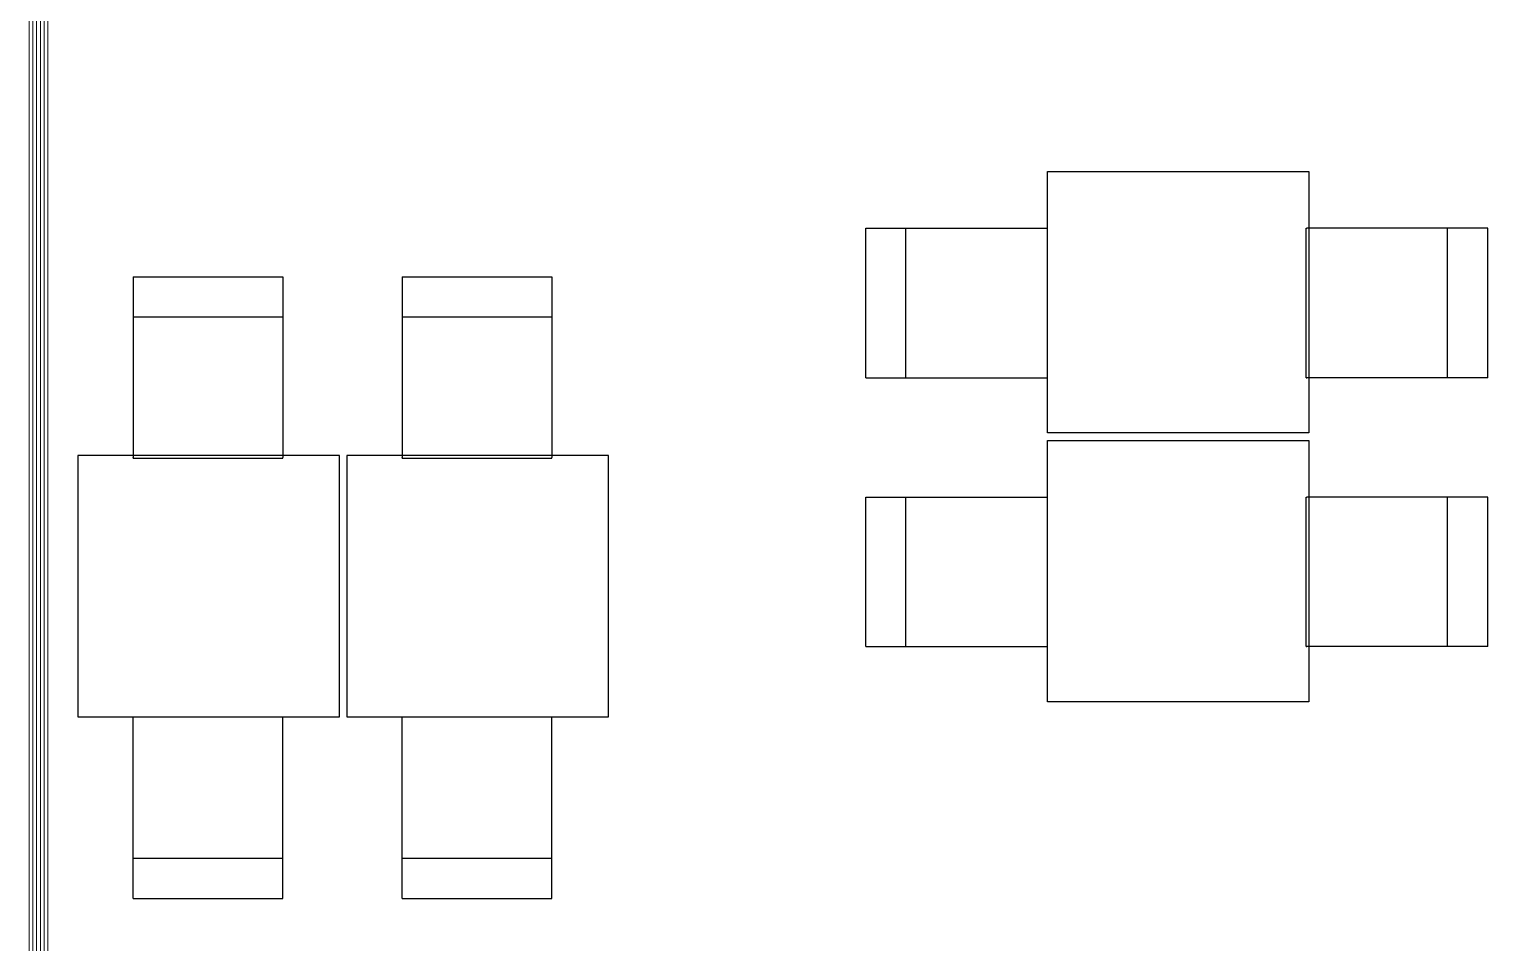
# Model space of a CAD drawing. Header units: millimetres. Extents: x 233224 to 234067, y -13631 to -11613.
# Drawn here: x 233250.7 to 233641, y -12637.7 to -12393.1 of the extents above; entities that cross this region are included whole.
import ezdxf

# ---------------------------------------------------------------- set-up
doc = ezdxf.new("R2010")
doc.units = ezdxf.units.MM
doc.header["$MEASUREMENT"] = 0
doc.set_wipeout_variables(frame=1)
doc.linetypes.add('Wipeout_Contour', pattern=[1000, 0, -1000])
for name, color, linetype in [('A_FLOR_PATT', 7, 'Continuous'), ('Doseme - BA', 7, 'Continuous'), ('Structural - Bearing', 7, 'Continuous')]:
    doc.layers.add(name, color=color, linetype=linetype)
doc.layers.add('A_FLOR_PATT_Pen_No__41', color=7, linetype='Continuous', lineweight=25)
doc.layers.add('Doseme - BA_Pen_No__41', color=7, linetype='Continuous', lineweight=25)
doc.layers.add('Structural - Bearing_Pen_No__87', color=7, linetype='Continuous', lineweight=20, true_color=0x6a6a6a)

# ---------------------------------------------------------------- blocks, each defined once
blk = doc.blocks.new('Slab_29', base_point=(226808.7, -2569.9))
at = {"layer": 'Doseme - BA_Pen_No__41', "linetype": 'Continuous', "flags": 128}
blk.add_lwpolyline([(226808.7, -2569.9), (226808.7, -3269.9), (227508.7, -3269.9), (227508.7, -2569.9)], close=True, dxfattribs=at)
blk = doc.blocks.new('Slab_32', base_point=(226088.9, -2569.9))
at = {"layer": 'Doseme - BA_Pen_No__41', "linetype": 'Continuous', "flags": 128}
blk.add_lwpolyline([(226088.9, -2569.9), (226088.9, -3269.9), (226788.9, -3269.9), (226788.9, -2569.9)], close=True, dxfattribs=at)
blk = doc.blocks.new('Slab_40', base_point=(229383.3, -2509.5))
at = {"layer": 'Doseme - BA_Pen_No__41', "linetype": 'Continuous', "flags": 128}
blk.add_lwpolyline([(229383.3, -2509.5), (228683.3, -2509.5), (228683.3, -1809.5), (229383.3, -1809.5)], close=True, dxfattribs=at)
blk = doc.blocks.new('Slab_41', base_point=(229383.3, -3229.4))
at = {"layer": 'Doseme - BA_Pen_No__41', "linetype": 'Continuous', "flags": 128}
blk.add_lwpolyline([(229383.3, -3229.4), (228683.3, -3229.4), (228683.3, -2529.4), (229383.3, -2529.4)], close=True, dxfattribs=at)
blk = doc.blocks.new('Wall_26', base_point=(226008.5, -1398.4))
at = {"color": 254, "linetype": 'Wipeout_Contour', "lineweight": 0, "ltscale": 904598.672027}
blk.add_wipeout([(225958.5, -1398.4), (225958.5, -12902.1), (225968.5, -12902.1), (225968.5, -1398.4)], dxfattribs=at).dxf.layer = 'Structural - Bearing'
at = {"color": 254, "linetype": 'Wipeout_Contour', "lineweight": 0, "ltscale": 904638.639123}
blk.add_wipeout([(225968.5, -1398.4), (225968.5, -12902.1), (225978.5, -12902.1), (225978.5, -1398.4)], dxfattribs=at).dxf.layer = 'Structural - Bearing'
at = {"layer": 'Structural - Bearing_Pen_No__87', "linetype": 'Continuous', "flags": 128}
blk.add_lwpolyline([(225958.5, -1398.4), (225958.5, -12902.1)], dxfattribs=at)
at = {"color": 254, "linetype": 'Wipeout_Contour', "lineweight": 0, "ltscale": 904678.606221}
blk.add_wipeout([(225978.5, -1398.4), (225978.5, -12902.1), (225988.5, -12902.1), (225988.5, -1398.4)], dxfattribs=at).dxf.layer = 'Structural - Bearing'
at = {"layer": 'Structural - Bearing_Pen_No__87', "linetype": 'Continuous'}
blk.add_line((225968.5, -1398.4), (225968.5, -12902.1), dxfattribs=at)
at = {"color": 254, "linetype": 'Wipeout_Contour', "lineweight": 0, "ltscale": 904718.573323}
blk.add_wipeout([(225988.5, -1398.4), (225988.5, -12902.1), (225998.5, -12902.1), (225998.5, -1398.4)], dxfattribs=at).dxf.layer = 'Structural - Bearing'
at = {"layer": 'Structural - Bearing_Pen_No__87', "linetype": 'Continuous'}
blk.add_line((225978.5, -1398.4), (225978.5, -12902.1), dxfattribs=at)
at = {"color": 254, "linetype": 'Wipeout_Contour', "lineweight": 0, "ltscale": 904758.540427}
blk.add_wipeout([(225998.5, -1398.4), (225998.5, -12902.1), (226008.5, -12902.1), (226008.5, -1398.4)], dxfattribs=at).dxf.layer = 'Structural - Bearing'
at = {"layer": 'Structural - Bearing_Pen_No__87', "linetype": 'Continuous'}
for p, q in [((225988.5, -1398.4), (225988.5, -12902.1)), ((225998.5, -1398.4), (225998.5, -12902.1))]:
    blk.add_line(p, q, dxfattribs=at)
at = {"layer": 'Structural - Bearing_Pen_No__87', "linetype": 'Continuous', "flags": 128}
blk.add_lwpolyline([(226008.5, -12902.1), (226008.5, -1398.4)], dxfattribs=at)
blk = doc.blocks.new('_minder_2')
at = {"layer": 'A_FLOR_PATT_Pen_No__41', "linetype": 'Continuous'}
for p, q in [((0, 40), (0, 40)), ((0, 40), (0.31, 40)), ((0, 0), (0, 40)), ((0.31, 40), (0.91, 40)), ((0.91, 40), (1.79, 40)), ((1.79, 40), (2.91, 40)), ((2.91, 40), (4.25, 40)), ((4.25, 40), (5.77, 40)), ((5.77, 40), (7.42, 40)), ((7.42, 40), (8.28, 40)), ((8.28, 40), (18.13, 40)), ((18.13, 40), (18.99, 40)), ((18.99, 40), (20.74, 40)), ((20.74, 40), (22.46, 40)), ((22.46, 40), (24.11, 40)), ((24.11, 40), (25.62, 40)), ((25.62, 40), (26.96, 40)), ((26.96, 40), (28.08, 40)), ((28.08, 40), (28.95, 40)), ((28.95, 40), (29.55, 40)), ((29.55, 40), (29.7, 40)), ((29.7, 40), (107.54, 40)), ((107.54, 40), (473.42, 40)), ((107.54, 0), (107.54, 40)), ((473.42, 40), (474.29, 40)), ((474.29, 40), (476.03, 40)), ((476.03, 40), (477.74, 40)), ((477.74, 40), (479.35, 40)), ((479.35, 40), (480.81, 40)), ((480.81, 40), (482.08, 40)), ((482.08, 40), (483.13, 40)), ((483.13, 40), (483.92, 40)), ((483.92, 40), (484.43, 40)), ((484.43, 40), (484.53, 40)), ((484.63, 40), (484.53, 40)), ((485.32, 40), (484.63, 40)), ((485.72, 40), (485.32, 40)), ((485.81, 40), (485.72, 40)), ((485.81, 0), (485.81, 40)), ((0, 0), (0, 0)), ((0, 0), (0.31, 0)), ((0.31, 0), (0.91, 0)), ((0.91, 0), (1.79, 0)), ((1.79, 0), (2.91, 0)), ((2.91, 0), (4.25, 0)), ((4.25, 0), (5.77, 0)), ((5.77, 0), (7.42, 0)), ((7.42, 0), (8.28, 0)), ((8.28, 0), (18.13, 0)), ((18.13, 0), (18.99, 0)), ((18.99, 0), (20.74, 0)), ((20.74, 0), (22.46, 0)), ((22.46, 0), (24.11, 0)), ((24.11, 0), (25.62, 0)), ((25.62, 0), (26.96, 0)), ((26.96, 0), (28.08, 0)), ((28.08, 0), (28.95, 0)), ((28.95, 0), (29.55, 0)), ((29.55, 0), (29.7, 0)), ((29.7, 0), (107.54, 0)), ((107.54, 0), (473.42, 0)), ((473.42, 0), (474.29, 0)), ((474.29, 0), (476.03, 0)), ((476.03, 0), (477.74, 0)), ((477.74, 0), (479.35, 0)), ((479.35, 0), (480.81, 0)), ((480.81, 0), (482.08, 0)), ((482.08, 0), (483.13, 0)), ((483.13, 0), (483.92, 0)), ((483.92, 0), (484.43, 0)), ((484.43, 0), (484.53, 0)), ((484.63, 0), (484.53, 0)), ((485.32, 0), (484.63, 0)), ((485.72, 0), (485.32, 0)), ((485.81, 0), (485.72, 0))]:
    blk.add_line(p, q, dxfattribs=at)
blk = doc.blocks.new('_minder')
at = {"layer": 'A_FLOR_PATT_Pen_No__41', "linetype": 'Continuous'}
for p, q in [((0, 40), (0, 40)), ((0, 40), (0.31, 40)), ((0, 0), (0, 40)), ((0.31, 40), (0.91, 40)), ((0.91, 40), (1.79, 40)), ((1.79, 40), (2.91, 40)), ((2.91, 40), (4.25, 40)), ((4.25, 40), (5.77, 40)), ((5.77, 40), (7.42, 40)), ((7.42, 40), (8.28, 40)), ((8.28, 40), (18.13, 40)), ((18.13, 40), (18.99, 40)), ((18.99, 40), (20.74, 40)), ((20.74, 40), (22.46, 40)), ((22.46, 40), (24.11, 40)), ((24.11, 40), (25.62, 40)), ((25.62, 40), (26.96, 40)), ((26.96, 40), (28.08, 40)), ((28.08, 40), (28.95, 40)), ((28.95, 40), (29.55, 40)), ((29.55, 40), (29.7, 40)), ((29.7, 40), (107.54, 40)), ((107.54, 40), (473.42, 40)), ((107.54, 0), (107.54, 40)), ((473.42, 40), (474.29, 40)), ((474.29, 40), (476.03, 40)), ((476.03, 40), (477.74, 40)), ((477.74, 40), (479.35, 40)), ((479.35, 40), (480.81, 40)), ((480.81, 40), (482.08, 40)), ((482.08, 40), (483.13, 40)), ((483.13, 40), (483.92, 40)), ((483.92, 40), (484.43, 40)), ((484.43, 40), (484.53, 40)), ((484.63, 40), (484.53, 40)), ((485.32, 40), (484.63, 40)), ((485.72, 40), (485.32, 40)), ((485.81, 40), (485.72, 40)), ((485.81, 0), (485.81, 40)), ((0, 0), (0, 0)), ((0, 0), (0.31, 0)), ((0.31, 0), (0.91, 0)), ((0.91, 0), (1.79, 0)), ((1.79, 0), (2.91, 0)), ((2.91, 0), (4.25, 0)), ((4.25, 0), (5.77, 0)), ((5.77, 0), (7.42, 0)), ((7.42, 0), (8.28, 0)), ((8.28, 0), (18.13, 0)), ((18.13, 0), (18.99, 0)), ((18.99, 0), (20.74, 0)), ((20.74, 0), (22.46, 0)), ((22.46, 0), (24.11, 0)), ((24.11, 0), (25.62, 0)), ((25.62, 0), (26.96, 0)), ((26.96, 0), (28.08, 0)), ((28.08, 0), (28.95, 0)), ((28.95, 0), (29.55, 0)), ((29.55, 0), (29.7, 0)), ((29.7, 0), (107.54, 0)), ((107.54, 0), (473.42, 0)), ((473.42, 0), (474.29, 0)), ((474.29, 0), (476.03, 0)), ((476.03, 0), (477.74, 0)), ((477.74, 0), (479.35, 0)), ((479.35, 0), (480.81, 0)), ((480.81, 0), (482.08, 0)), ((482.08, 0), (483.13, 0)), ((483.13, 0), (483.92, 0)), ((483.92, 0), (484.43, 0)), ((484.43, 0), (484.53, 0)), ((484.63, 0), (484.53, 0)), ((485.32, 0), (484.63, 0)), ((485.72, 0), (485.32, 0)), ((485.81, 0), (485.72, 0))]:
    blk.add_line(p, q, dxfattribs=at)

msp = doc.modelspace()

# ---------------------------------------------------------------- block references
at = {"layer": 'A_FLOR_PATT', "linetype": 'Continuous', "zscale": 100}
for name, p, xscale in [('_minder', (233474.58, -12486.39), 0.1), ('_minder_2', (233641.04, -12486.39), -0.1), ('_minder', (233474.58, -12558.37), 0.1), ('_minder_2', (233641.04, -12558.37), -0.1)]:
    msp.add_blockref(name, p, dxfattribs=dict(at, xscale=xscale))
at = {"layer": 'A_FLOR_PATT', "linetype": 'Continuous', "zscale": 100, "rotation": 270}
for name, p, xscale in [('_minder', (233278.52, -12459.35), 0.1), ('_minder', (233350.51, -12459.35), 0.1), ('_minder_2', (233278.52, -12625.81), -0.1), ('_minder_2', (233350.51, -12625.81), -0.1)]:
    msp.add_blockref(name, p, dxfattribs=dict(at, xscale=xscale))
at = {"layer": 'Doseme - BA', "linetype": 'Continuous', "xscale": 0.1, "yscale": 0.1, "zscale": 0.1}
for name, p in [('Slab_40', (233593.16, -12501.19)), ('Slab_41', (233593.16, -12573.18)), ('Slab_32', (233263.71, -12507.23)), ('Slab_29', (233335.7, -12507.23))]:
    msp.add_blockref(name, p, dxfattribs=at)
at = {"layer": 'Structural - Bearing', "xscale": 0.1, "yscale": 0.1, "zscale": 0.1}
msp.add_blockref('Wall_26', (233255.68, -12390.09), dxfattribs=at)

doc.saveas('drawing.dxf')
